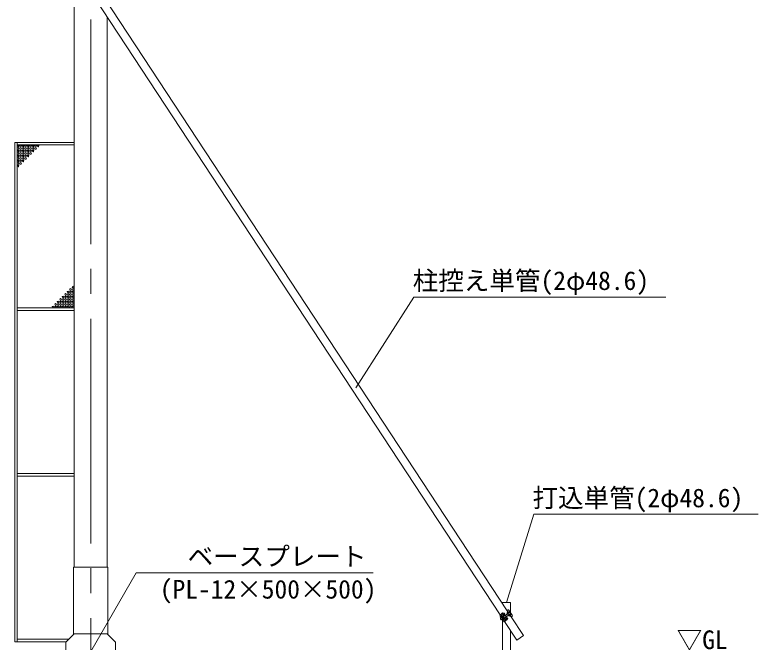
# Model space of a CAD drawing. Units: millimetres, scale not verified. Extents: x -13484 to 18716, y -23100 to 23100.
# Drawn here: x 9409 to 13878, y -17997 to -14225 of the extents above; entities that cross this region are included whole.
import ezdxf
from ezdxf.enums import TextEntityAlignment as Align

# ---------------------------------------------------------------- set-up
doc = ezdxf.new("R2010")
doc.units = ezdxf.units.MM
doc.header["$LTSCALE"] = 150
doc.linetypes.add('CHAIN2', pattern=[12, 9, -1, 1, -1])
for name, color, linetype, lineweight in [('0-2_ACCG-3018', 7, 'Continuous', 18), ('0-F_大型柱', 7, 'Continuous', 18), ('1-1_単管', 7, 'Continuous', 18), ('1-2_単管ｸﾗﾝﾌﾟ', 7, 'Continuous', 18), ('1-6_通芯', 1, 'CHAIN2', 18), ('1-9_標準ﾊﾟﾈﾙ', 7, 'Continuous', 18), ('1-B_文字', 7, 'Continuous', 18)]:
    doc.layers.add(name, color=color, linetype=linetype, lineweight=lineweight)
doc.styles.add('ＭＳ ゴシック', font='')
doc.styles.get('ＭＳ ゴシック').set_extended_font_data('MS Gothic')

msp = doc.modelspace()

# ---------------------------------------------------------------- linework, layer by layer
at = {"layer": '0-2_ACCG-3018'}
for centre in [(9427.9, -15013.5), (9442.9, -15013.5), (9457.9, -15013.5), (9472.9, -15013.5), (9487.9, -15013.5), (9502.9, -15013.5), (9517.9, -15013.5), (9532.9, -15013.5), (9547.9, -15013.5), (9427.9, -15028.5), (9427.9, -15043.5), (9427.9, -15058.5), (9442.9, -15028.5), (9442.9, -15043.5), (9442.9, -15058.5), (9457.9, -15028.5), (9457.9, -15043.5), (9457.9, -15058.5), (9472.9, -15028.5), (9472.9, -15043.5), (9472.9, -15058.5), (9487.9, -15028.5), (9487.9, -15043.5), (9487.9, -15058.5), (9502.9, -15028.5), (9502.9, -15043.5), (9502.9, -15058.5), (9517.9, -15028.5), (9517.9, -15043.5), (9532.9, -15028.5), (9427.9, -15073.5), (9427.9, -15088.5), (9427.9, -15103.5), (9442.9, -15073.5), (9442.9, -15088.5), (9442.9, -15103.5), (9457.9, -15073.5), (9457.9, -15088.5), (9457.9, -15103.5), (9472.9, -15073.5), (9472.9, -15088.5), (9487.9, -15073.5), (9427.9, -15118.5), (9427.9, -15133.5), (9442.9, -15118.5), (9758.7, -15861.5), (9713.7, -15906.5), (9728.7, -15891.5), (9728.7, -15906.5), (9743.7, -15876.5), (9743.7, -15891.5), (9743.7, -15906.5), (9758.7, -15876.5), (9758.7, -15891.5), (9758.7, -15906.5), (9668.7, -15951.5), (9683.7, -15936.5), (9683.7, -15951.5), (9698.7, -15921.5), (9698.7, -15936.5), (9698.7, -15951.5), (9713.7, -15921.5), (9713.7, -15936.5), (9713.7, -15951.5), (9728.7, -15921.5), (9728.7, -15936.5), (9728.7, -15951.5), (9743.7, -15921.5), (9743.7, -15936.5), (9743.7, -15951.5), (9758.7, -15921.5), (9758.7, -15936.5), (9758.7, -15951.5), (9638.7, -15981.5), (9653.7, -15966.5), (9653.7, -15981.5), (9668.7, -15966.5), (9668.7, -15981.5), (9683.7, -15966.5), (9683.7, -15981.5), (9698.7, -15966.5), (9698.7, -15981.5), (9713.7, -15966.5), (9713.7, -15981.5), (9728.7, -15966.5), (9728.7, -15981.5), (9743.7, -15966.5), (9743.7, -15981.5), (9758.7, -15966.5), (9758.7, -15981.5)]:
    msp.add_circle(centre, 5, dxfattribs=at)
at = {"layer": '0-F_大型柱'}
for p, q in [((9764.7, -14097), (9764.7, -17547)), ((9964.6, -17547), (9964.6, -14237.6))]:
    msp.add_line(p, q, dxfattribs=at)
for points in [[(9761.5, -17547), (9967.9, -17547), (9967.9, -17947), (9761.5, -17947)], [(9764.7, -17947), (9964.6, -17947), (10014.7, -17997), (10014.7, -18047), (9714.7, -18047), (9714.7, -17997)]]:
    msp.add_lwpolyline(points, close=True, dxfattribs=at)
at = {"layer": '1-1_単管'}
for points in [[(12389, -17820.3), (12389, -17759), (12340.4, -17759), (12340.4, -17764.6)], [(12340.4, -17866.8), (12340.4, -19759), (12389, -19759), (12389, -17927)], [(12392.7, -17844.2), (12467.4, -17958), (12426.8, -17984.7), (12353.3, -17872.8)]]:
    msp.add_lwpolyline(points, dxfattribs=at)
at = {"layer": '1-2_単管ｸﾗﾝﾌﾟ'}
for p, q in [((12369, -17808.1), (9903.4, -14055.8)), ((12327.1, -17832.9), (9862.8, -14082.5)), ((12333.8, -17827.4), (12334.5, -17828.5)), ((12382.5, -17819.1), (12344.2, -17844.2)), ((12344.6, -17834.6), (12352.3, -17827.3)), ((12388, -17827.4), (12349.8, -17852.6)), ((12352.4, -17824.5), (12353.4, -17825.9)), ((12380.8, -17815.2), (12367, -17823.3)), ((12367, -17823.3), (12368.6, -17826.1)), ((12372.4, -17804.2), (12368.2, -17806.9)), ((12382.4, -17817.9), (12368.6, -17826.1)), ((12371.7, -17820.4), (12371.7, -17820.5)), ((12373.5, -17823.2), (12374.3, -17824.5)), ((12376.1, -17837.4), (12389, -17828)), ((12376.7, -17817.1), (12376.9, -17817.5)), ((12378, -17840), (12390.9, -17830.5)), ((12378.7, -17820.1), (12379.3, -17821.2)), ((12399.1, -17835.7), (12379.3, -17805.6)), ((12382.5, -17819.1), (12388, -17827.4)), ((12383.8, -17818.2), (12389.3, -17826.6)), ((12384.8, -17829.5), (12385.5, -17830.5)), ((12324.5, -17834.8), (12328.1, -17840.3)), ((12327.9, -17855), (12327.8, -17856.6)), ((12327.8, -17856.6), (12331.8, -17862.7)), ((12334.9, -17850.4), (12327.9, -17855)), ((12327.9, -17855), (12333.4, -17863.3)), ((12336.1, -17850.8), (12329.2, -17855.3)), ((12333.4, -17863.3), (12331.8, -17862.7)), ((12339.3, -17841.5), (12333.2, -17845.5)), ((12340.4, -17858.7), (12333.4, -17863.3)), ((12340.5, -17857.5), (12333.6, -17862)), ((12343.4, -17844.8), (12338.2, -17848.2)), ((12344.2, -17843), (12343.7, -17842.2)), ((12348.8, -17853.2), (12343.7, -17856.6)), ((12352.5, -17837.6), (12344.2, -17843)), ((12344.2, -17862.2), (12350.3, -17858.2)), ((12358.6, -17836), (12344.9, -17845)), ((12350.6, -17874.5), (12347, -17868.9)), ((12349.1, -17832.6), (12352.5, -17837.6)), ((12363, -17842.6), (12349.3, -17851.6)), ((12349.9, -17833.7), (12352.8, -17831)), ((12359.1, -17847.6), (12350.8, -17853.1)), ((12350.8, -17853.1), (12351.4, -17853.9)), ((12357.4, -17835.6), (12358.6, -17836)), ((12358.7, -17856.1), (12368.5, -17851.9)), ((12362.4, -17852.7), (12359.1, -17847.6)), ((12361.6, -17851.6), (12365.2, -17850)), ((12362.9, -17843.9), (12363, -17842.7)), ((12371.1, -17852.9), (12370.2, -17851.5)), ((12376.1, -17837.4), (12378, -17840)), ((12379.8, -17832.8), (12380.7, -17834.1)), ((12387.5, -17833.5), (12387.3, -17833.2)), ((12393.5, -17845.4), (12397.6, -17842.6))]:
    msp.add_line(p, q, dxfattribs=at)
for points in [[(12338.3, -17826.6), (12342.5, -17823.8), (12342.7, -17822.8), (12342.2, -17822), (12341.1, -17821.7), (12334, -17826.4), (12333.8, -17827.4)], [(12363.6, -17865), (12368.4, -17861.9), (12368.1, -17863.2), (12361.4, -17867.6)]]:
    msp.add_lwpolyline(points, dxfattribs=at)
for points in [[(12369.9, -17821.3), (12370, -17821.5), (12378.4, -17816), (12378.2, -17815.8), (12377.2, -17815.6), (12370.1, -17820.3)], [(12381.8, -17839.4), (12381.2, -17838.6), (12381.4, -17837.5), (12388.5, -17832.9), (12389.6, -17833.1), (12390.1, -17833.9), (12389.9, -17835), (12382.8, -17839.6)]]:
    msp.add_lwpolyline(points, close=True, dxfattribs=at)
for centre, radius, start, end in [((12372.3, -17899.7), 80.6, 107.732, 126.343), ((12458.5, -18051.2), 248, 115.294, 121.725), ((12349.1, -17826.7), 4, 33.308, 113.897), ((12350.8, -17831.5), 1.99, 133.291, 213.308), ((12350.9, -17825.8), 1.99, 313.291, 33.308), ((12350, -17828.1), 4, 313.291, 33.308), ((12358.1, -17814.4), 12.6, 314.965, 36.514), ((12365.8, -17836), 10.2, 4.079, 62.538), ((12375.1, -17808.4), 5, 33.308, 123.308), ((12382.9, -17818.8), 4.2, 33.308, 120.446), ((12382.9, -17818.8), 1.01, 33.308, 120.446), ((12388.4, -17827.2), 1.01, 306.171, 33.308), ((12388.4, -17827.2), 4.2, 306.171, 33.308), ((12332.3, -17844.5), 5.58, 139.68, 212.696), ((12333.2, -17843.4), 6.95, 216.686, 274.496), ((12327.7, -17840.5), 0.49, 319.68, 33.308), ((12339.4, -17839.9), 8.38, 221.875, 261.771), ((12325.6, -17849), 8.38, 344.846, 24.742), ((12343.1, -17839.3), 5.57, 210.874, 272.771), ((12352.9, -17844.6), 15.1, 193.957, 232.659), ((12336.7, -17870), 10.8, 46.197, 76.683), ((12346.2, -17863), 6.95, 152.121, 209.931), ((12344.8, -17863.4), 5.58, 213.921, 286.937), ((12348.7, -17838.9), 6, 133.291, 213.03), ((12323.8, -17863.8), 28.2, 19.734, 46.896), ((12353.6, -17844.1), 10.3, 184.069, 241.945), ((12354.3, -17858.4), 10.8, 169.934, 200.42), ((12346.5, -17869.2), 0.49, 33.308, 106.937), ((11790.9, -17102.7), 946.7, 305.967, 307.697), ((12355.6, -17855.4), 7.12, 161.697, 208.657), ((12309.9, -17804.8), 80.6, 300.274, 318.885), ((12356.4, -17850.6), 6, 213.587, 293.326), ((12337, -17855.1), 28.2, 23.428, 43.843), ((12337.5, -17854.8), 28.2, 25.491, 41.777), ((12364.1, -17851.6), 1.99, 213.308, 293.326), ((12366.8, -17853.7), 4, 33.308, 113.326), ((12369.3, -17853.7), 1.99, 33.308, 113.326), ((12367.8, -17855.1), 4, 312.72, 33.308), ((12382.6, -17851.7), 12.6, 94.572, 111.651), ((12382.6, -17851.7), 12.6, 30.103, 85.89), ((12394.9, -17838.5), 5, 303.308, 33.308)]:
    msp.add_arc(centre, radius, start, end, dxfattribs=at)
at = {"layer": '1-6_通芯'}
msp.add_line((9864.7, -12453.2), (9864.7, -20329.5), dxfattribs=at)
at = {"layer": '1-9_標準ﾊﾟﾈﾙ'}
for points in [[(9408.7, -14992), (9421.9, -14992), (9421.9, -17995), (9408.7, -17995)], [(9421.9, -14992), (9764.7, -14992), (9764.7, -15007.5), (9421.9, -15007.5)], [(9421.9, -15987.5), (9764.7, -15987.5), (9764.7, -16003.5), (9421.9, -16003.5)], [(9421.9, -16983.5), (9764.7, -16983.5), (9764.7, -16999.5), (9421.9, -16999.5)]]:
    msp.add_lwpolyline(points, close=True, dxfattribs=at)
msp.add_lwpolyline([(9732.1, -17979.5), (9421.9, -17979.5), (9421.9, -17995), (9716.7, -17995)], dxfattribs=at)
at = {"layer": '1-B_文字'}
for p, q in [((11459.5, -16468.3), (11807.1, -15921.9)), ((11807.1, -15921.9), (11807.7, -15921.9)), ((11807.7, -15921.9), (13323, -15921.9)), ((12364.6, -17759), (12528.8, -17228.4)), ((12528.8, -17228.4), (12529.3, -17228.4)), ((12529.3, -17228.4), (13877.5, -17228.4)), ((9865.5, -18053), (10138.6, -17580)), ((10138.6, -17580), (10139, -17580)), ((10139, -17580), (11562.5, -17580))]:
    msp.add_line(p, q, dxfattribs=at)

# ---------------------------------------------------------------- texts
at = {"layer": '1-B_文字', "style": 'ＭＳ ゴシック'}
for s, p in [('柱控え単管(2φ48.6)\u3000', (11801.1, -15913.2)), ('打込単管(2φ48.6)', (12520.7, -17219.7)), ('\u3000\u3000ベースプレート\u3000\u3000', (10140.2, -17571.4)), ('(PL-12×500×500)', (10280.2, -17768.9)), ('▽GL', (13387.6, -18072.8))]:
    msp.add_text(s, height=112.6, dxfattribs=at).set_placement(p, align=Align.BOTTOM_LEFT)

doc.saveas('drawing.dxf')
